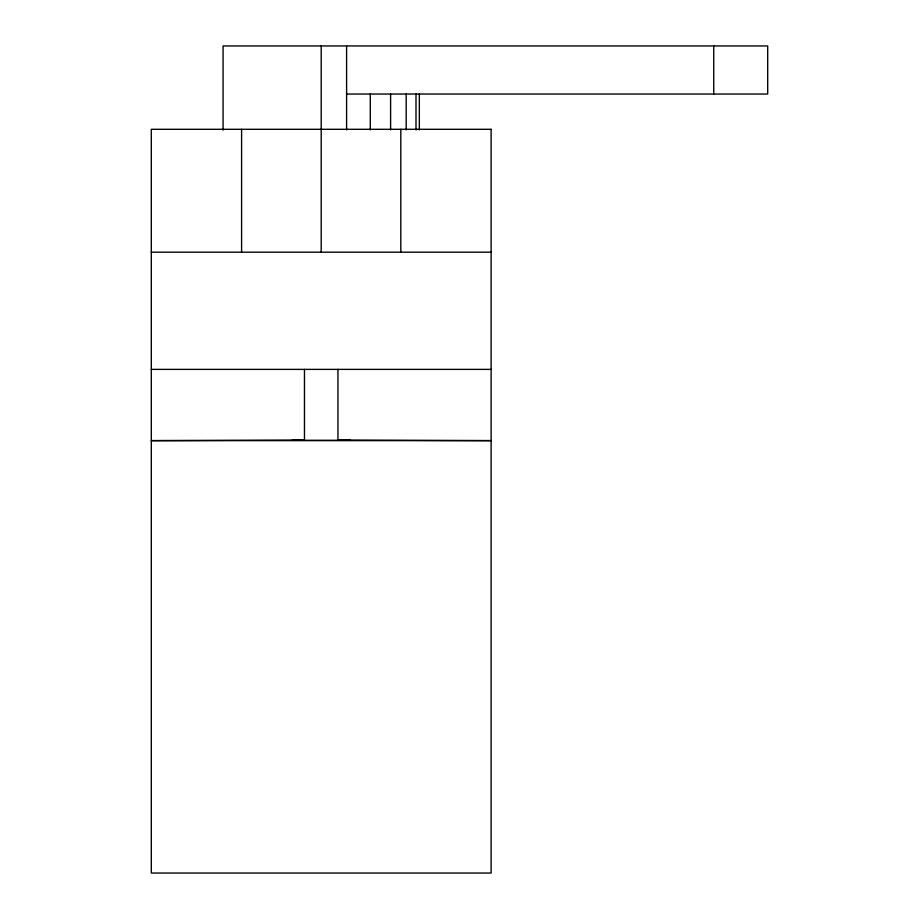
<?xml version="1.0" encoding="UTF-8"?>
<svg xmlns="http://www.w3.org/2000/svg" width="919" height="919" viewBox="0 0 919 919"><rect width="100%" height="100%" fill="white"/><g stroke="black" fill="none" stroke-linecap="round" stroke-linejoin="round"><path stroke-width="1.38" d="M304.465 440.052L151.302 440.626L491.114 440.626L337.951 440.052M346.601 94.037L767.698 94.037L767.698 45.95L223.076 45.95L223.076 130.211M151.302 252.185L491.114 252.185M151.302 369.381L491.114 369.381M292.001 440.339L350.415 440.339M713.741 45.95L713.741 94.037M419.34 94.037L419.34 129.889M415.997 94.037L415.997 129.889M406.187 94.037L406.187 129.889M400.81 129.303L400.81 252.185M390.598 94.037L390.598 129.889M370.277 94.037L370.277 129.889M346.601 45.95L346.601 129.889M337.951 369.381L337.951 440.339M321.202 45.95L321.202 252.185M304.465 369.381L304.465 440.339M241.594 129.303L241.594 252.185M491.114 129.303L151.302 129.303L151.302 873.05L491.114 873.05L491.114 129.303"/></g></svg>
